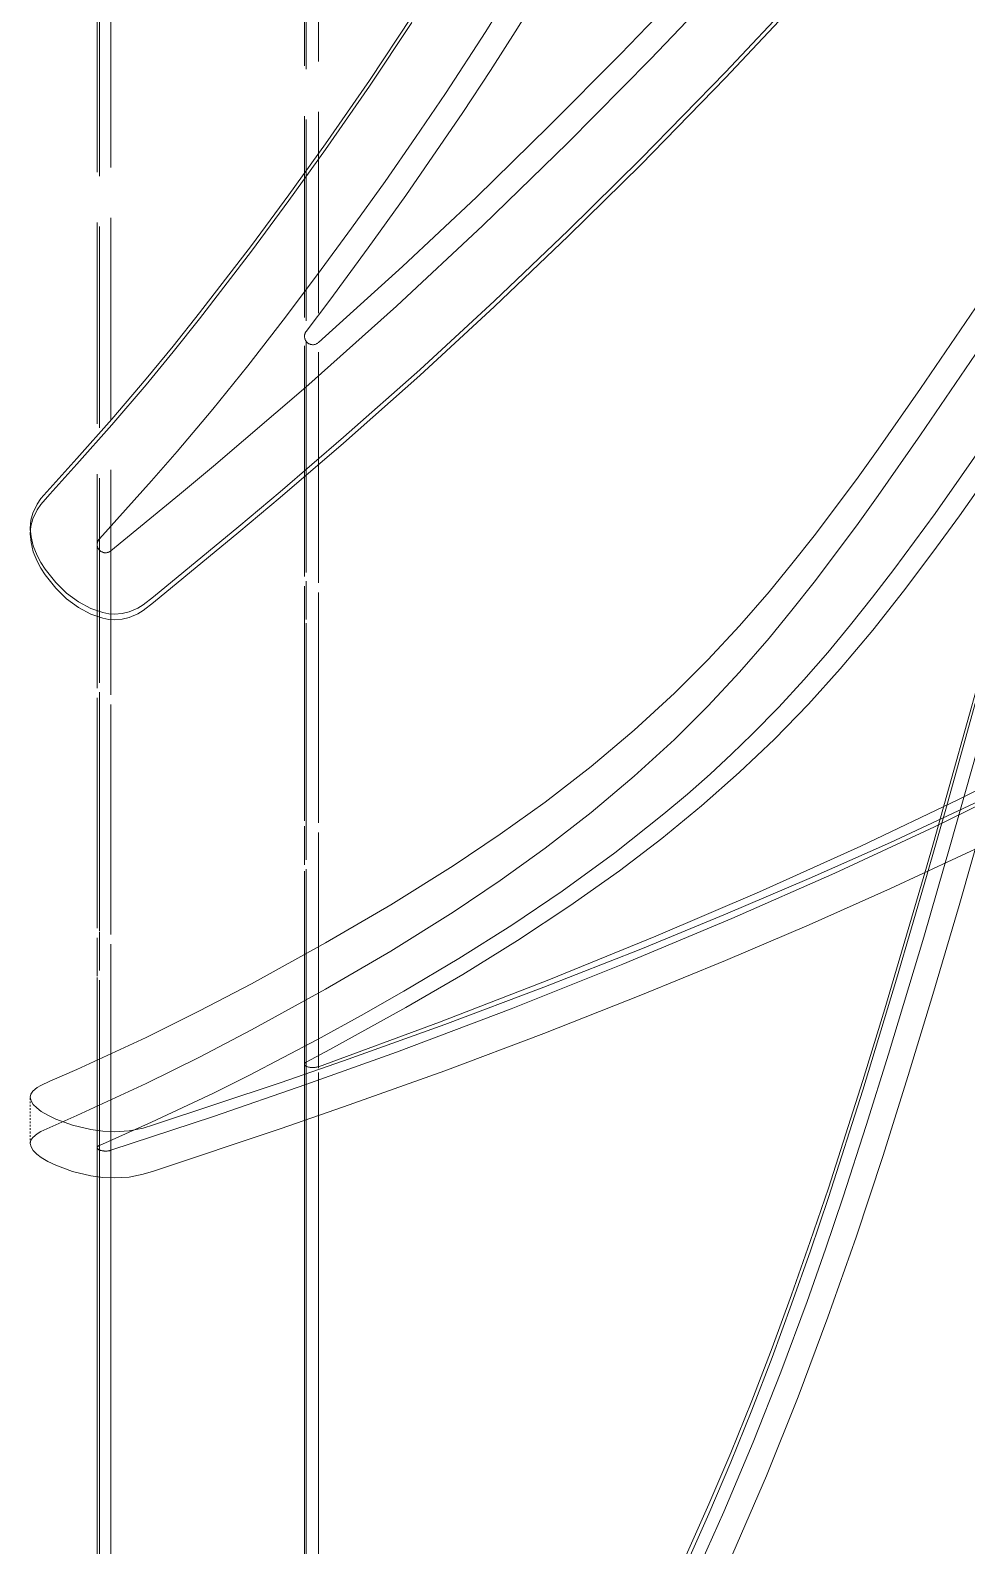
# Model space of a CAD drawing. Header units: millimetres. Extents: x 2913 to 35025, y 2470 to 25178.
# Drawn here: x 14481.9 to 14537.7, y 11831.8 to 11922.1 of the extents above; entities that cross this region are included whole.
import ezdxf

# ---------------------------------------------------------------- set-up
doc = ezdxf.new("R2010")
doc.units = ezdxf.units.MM
doc.linetypes.add('DASHED', pattern=[15, 12, -3])

# ---------------------------------------------------------------- blocks, each defined once
blk = doc.blocks.new('A$C637D7238')
at = {"color": 7, "linetype": 'DASHED', "lineweight": 13}
for p, q in [((86.196, 422.792), (86.196, 1235.081)), ((86.326, 422.557), (86.326, 1234.882)), ((87.013, 423.062), (87.013, 1235.311)), ((98.555, 414.134), (98.555, 1227.659)), ((98.657, 413.926), (98.657, 1227.48)), ((99.388, 414.391), (99.388, 1227.881)), ((98.555, 146.628), (98.555, 1074.635)), ((98.657, 146.716), (98.657, 1074.756)), ((99.388, 146.519), (99.388, 1074.486)), ((86.196, 143.06), (86.196, 1069.658)), ((86.326, 143.155), (86.326, 1069.792)), ((87.013, 142.952), (87.013, 1069.504))]:
    blk.add_line(p, q, dxfattribs=at)
at = {"color": 7, "linetype": 'DASHED', "lineweight": 13, "ltscale": 0.190803}
blk.add_line((98.555, 1003.524), (98.555, 1118.006), dxfattribs=at)
at = {"color": 7, "linetype": 'DASHED', "lineweight": 13, "ltscale": 0.19081}
blk.add_line((98.657, 1003.82), (98.657, 1118.306), dxfattribs=at)
at = {"color": 7, "linetype": 'DASHED', "lineweight": 13, "ltscale": 0.190795}
blk.add_line((99.388, 1003.158), (99.388, 1117.635), dxfattribs=at)
at = {"color": 7, "linetype": 'DASHED', "lineweight": 13, "ltscale": 0.00056572}
blk.add_line((82.206, 1106.245), (82.206, 1106.585), dxfattribs=at)
at = {"color": 7, "linetype": 'DASHED', "lineweight": 13, "ltscale": 0.190514}
blk.add_line((86.196, 991.298), (86.196, 1105.607), dxfattribs=at)
at = {"color": 7, "linetype": 'DASHED', "lineweight": 13, "ltscale": 0.190522}
blk.add_line((86.326, 991.627), (86.326, 1105.94), dxfattribs=at)
at = {"color": 7, "linetype": 'DASHED', "lineweight": 13, "ltscale": 0.190504}
blk.add_line((87.013, 990.92), (87.013, 1105.223), dxfattribs=at)
at = {"color": 7, "linetype": 'DASHED', "lineweight": 13, "ltscale": 0.004585}
blk.add_line((82.206, 1069.915), (82.206, 1072.666), dxfattribs=at)
at = {"color": 7, "linetype": 'DASHED', "lineweight": 13}
for points in [[(104.964, 1137.058), (102.43, 1133.249), (99.818, 1129.489), (97.628, 1126.443), (95.394, 1123.427), (92.301, 1119.399), (90.72, 1117.419), (89.112, 1115.466), (87.068, 1113.079), (84.972, 1110.721), (83.364, 1108.95)], [(104.964, 1136.719), (102.43, 1132.91), (99.818, 1129.149), (97.628, 1126.104), (95.394, 1123.088), (92.301, 1119.06), (90.72, 1117.08), (89.112, 1115.127), (87.068, 1112.739), (84.972, 1110.382), (83.364, 1108.611)], [(111.684, 1139.906), (109.359, 1136.171), (106.956, 1132.485), (105.175, 1129.852), (103.358, 1127.243), (101.366, 1124.458), (99.338, 1121.698), (97.276, 1118.963), (95.174, 1116.26), (93.093, 1113.677), (90.959, 1111.138), (89.434, 1109.389), (86.326, 1105.94)], [(87.013, 1105.223), (91.098, 1108.574), (93.128, 1110.264), (98.632, 1114.977), (104.035, 1119.805), (109.185, 1124.607), (114.235, 1129.512), (119.187, 1134.516), (124.04, 1139.616)], [(89.552, 1102.49), (94.633, 1106.668), (97.111, 1108.749), (100.882, 1111.991), (105.424, 1116.022), (109.89, 1120.13), (114.282, 1124.315), (118.604, 1128.577), (123.665, 1133.756), (128.641, 1139.051)], [(89.552, 1102.151), (94.633, 1106.329), (97.111, 1108.409), (100.882, 1111.651), (105.424, 1115.682), (109.89, 1119.79), (114.282, 1123.976), (118.604, 1128.237), (123.665, 1133.416), (128.641, 1138.712)], [(121.32, 1045.375), (122.672, 1048.409), (123.977, 1051.485), (125.226, 1054.579), (126.438, 1057.73), (127.602, 1060.9), (128.717, 1064.071), (129.794, 1067.255), (131.852, 1073.659), (133.165, 1077.939), (135.649, 1086.379), (136.066, 1087.833), (139.147, 1098.833), (142.678, 1111.707), (148.738, 1133.63), (154.927, 1155.835)], [(121.321, 1044.81), (122.673, 1047.844), (123.978, 1050.92), (125.227, 1054.014), (126.439, 1057.166), (127.603, 1060.336), (128.718, 1063.507), (129.795, 1066.692), (131.853, 1073.096), (133.862, 1079.7), (135.65, 1085.817), (136.832, 1089.962), (139.148, 1098.27), (142.483, 1110.428), (155.004, 1155.548)], [(121.872, 1044.188), (123.564, 1047.961), (125.31, 1052.105), (126.958, 1056.285), (128.521, 1060.504), (129.615, 1063.612), (130.673, 1066.735), (132.053, 1070.974), (133.384, 1075.231), (135.476, 1082.2), (137.074, 1087.724), (138.637, 1093.26), (141.545, 1103.782), (146.769, 1122.832), (151.718, 1140.554)], [(99.388, 1117.635), (104.397, 1122.168), (108.803, 1126.309), (113.135, 1130.527), (117.395, 1134.819), (121.582, 1139.182), (125.696, 1143.614), (129.734, 1148.113), (133.691, 1152.681), (137.56, 1157.318), (141.813, 1162.638), (145.956, 1168.052), (150.007, 1173.567), (153.992, 1179.183), (156.721, 1183.128), (159.43, 1187.119), (162.109, 1191.15), (164.749, 1195.214), (167.557, 1199.66), (170.285, 1204.129), (172.919, 1208.61), (175.461, 1213.109)], [(139.467, 1121.011), (135.291, 1114.892), (132.76, 1111.278), (131.461, 1109.476), (128.941, 1106.115), (127.624, 1104.443), (126.259, 1102.781), (124.495, 1100.749), (122.614, 1098.727), (120.613, 1096.737), (118.216, 1094.544), (115.647, 1092.382), (112.904, 1090.256), (110.23, 1088.335), (107.412, 1086.446), (103.707, 1084.131), (99.818, 1081.859), (95.394, 1079.426), (92.301, 1077.809), (89.112, 1076.231), (84.972, 1074.326), (83.364, 1073.615)], [(139.467, 1118.26), (135.291, 1112.141), (132.76, 1108.527), (131.461, 1106.725), (128.941, 1103.364), (127.624, 1101.692), (126.259, 1100.03), (124.495, 1097.998), (122.614, 1095.976), (120.613, 1093.986), (118.216, 1091.793), (115.647, 1089.632), (112.904, 1087.505), (110.23, 1085.584), (107.412, 1083.695), (103.707, 1081.38), (99.818, 1079.108), (95.394, 1076.675), (92.301, 1075.058), (89.112, 1073.48), (84.972, 1071.575), (83.364, 1070.864)], [(140.82, 1114.157), (137.737, 1109.688), (136.155, 1107.458), (133.7, 1104.121), (132.431, 1102.466), (131.119, 1100.815), (129.755, 1099.172), (128.33, 1097.537), (126.834, 1095.912), (125.258, 1094.3), (124.026, 1093.106), (122.744, 1091.921), (121.394, 1090.728), (119.992, 1089.545), (117.058, 1087.224), (113.923, 1084.945), (110.918, 1082.924), (107.765, 1080.938), (104.48, 1078.986), (101.939, 1077.543), (99.338, 1076.117), (95.24, 1073.968), (93.126, 1072.914), (89.434, 1071.177), (86.326, 1069.792)], [(89.552, 1071.022), (97.111, 1073.534), (100.882, 1074.836), (106.921, 1077), (112.826, 1079.219), (118.604, 1081.493), (123.665, 1083.572), (128.641, 1085.698), (133.494, 1087.854), (139.394, 1090.603)], [(117.333, 1146.715), (115.381, 1143.225), (113.356, 1139.778), (111.26, 1136.374), (109.646, 1133.849), (107.996, 1131.347), (104.602, 1126.409), (102.355, 1123.273), (100.065, 1120.169), (98.657, 1118.306)], [(87.013, 1069.504), (93.128, 1071.528), (98.632, 1073.42), (104.035, 1075.358), (110.879, 1077.937), (117.547, 1080.588), (124.04, 1083.309), (130.174, 1086.013), (136.126, 1088.78), (141.879, 1091.612)], [(89.552, 1068.271), (97.111, 1070.783), (100.882, 1072.085), (106.921, 1074.249), (112.826, 1076.468), (118.604, 1078.742), (123.665, 1080.821), (128.641, 1082.946), (133.494, 1085.103), (139.394, 1087.852)], [(144.992, 1118.003), (140.674, 1111.676), (137.615, 1107.317), (136.029, 1105.143)], [(99.388, 1074.486), (106.609, 1077.133), (113.135, 1079.661), (119.498, 1082.256), (125.696, 1084.914), (131.723, 1087.633), (137.56, 1090.415), (141.813, 1092.55), (145.956, 1094.724), (150.007, 1096.937), (153.992, 1099.192), (159.43, 1102.377), (164.749, 1105.626), (167.557, 1107.411), (170.285, 1109.205), (172.919, 1111.003), (175.461, 1112.809)], [(136.029, 1078.794), (137.587, 1084.088), (139.107, 1089.395), (140.598, 1094.711), (143.24, 1104.295), (144.992, 1110.695)], [(82.206, 1106.585), (82.245, 1107.046), (82.358, 1107.478), (82.613, 1108.009), (82.837, 1108.337), (83.364, 1108.95)], [(82.206, 1106.245), (82.245, 1106.706), (82.358, 1107.139), (82.613, 1107.67), (82.837, 1107.997), (83.364, 1108.611)], [(89.552, 1102.49), (88.937, 1102.018), (88.612, 1101.817), (88.093, 1101.59), (87.676, 1101.49), (87.235, 1101.459), (86.891, 1101.482), (86.537, 1101.546), (85.81, 1101.793), (85.079, 1102.189), (84.372, 1102.713), (83.72, 1103.339), (83.091, 1104.126), (82.83, 1104.54), (82.61, 1104.958), (82.387, 1105.515), (82.252, 1106.061), (82.206, 1106.585)], [(89.552, 1102.151), (88.937, 1101.678), (88.612, 1101.478), (88.093, 1101.25), (87.676, 1101.151), (87.235, 1101.119), (86.891, 1101.143), (86.537, 1101.207), (85.81, 1101.454), (85.079, 1101.849), (84.372, 1102.373), (83.72, 1102.999), (83.091, 1103.787), (82.83, 1104.2), (82.61, 1104.619), (82.387, 1105.176), (82.252, 1105.721), (82.206, 1106.245)], [(136.029, 1105.143), (134.273, 1102.815), (132.436, 1100.495), (130.493, 1098.186), (128.603, 1096.09), (126.583, 1094.01), (124.48, 1092.01), (122.237, 1090.033), (119.854, 1088.082), (117.333, 1086.159)], [(117.333, 1086.159), (114.378, 1084.064), (111.26, 1082.008), (107.996, 1079.99), (104.602, 1078.008), (100.065, 1075.504), (98.657, 1074.756)], [(117.333, 1031.889), (119.712, 1036.354), (121.968, 1040.883), (124.1, 1045.471), (126.109, 1050.115), (127.996, 1054.812), (129.769, 1059.552), (131.444, 1064.326), (133.035, 1069.128), (134.558, 1073.953), (136.029, 1078.794)], [(82.206, 1072.666), (82.245, 1072.851), (82.358, 1073.024), (82.613, 1073.237), (82.837, 1073.369), (83.364, 1073.615)], [(89.552, 1071.022), (88.937, 1070.833), (88.093, 1070.661), (87.235, 1070.608), (86.537, 1070.643), (85.81, 1070.742), (84.721, 1071.001), (83.72, 1071.363), (83.252, 1071.589), (82.856, 1071.826), (82.588, 1072.031), (82.387, 1072.236), (82.252, 1072.455), (82.206, 1072.666)], [(82.206, 1069.915), (82.245, 1070.1), (82.358, 1070.273), (82.613, 1070.486), (82.837, 1070.618), (83.364, 1070.864)], [(89.552, 1068.271), (88.937, 1068.081), (88.093, 1067.91), (87.235, 1067.857), (86.537, 1067.892), (85.81, 1067.991), (84.721, 1068.249), (83.72, 1068.612), (83.252, 1068.838), (82.856, 1069.075), (82.588, 1069.281), (82.387, 1069.485), (82.252, 1069.704), (82.206, 1069.915)]]:
    blk.add_lwpolyline(points, dxfattribs=at)
for centre, ratio, start_param, end_param in [((99.055, 1118.006), 0.99358, 2.493089, 3.141556), ((99.055, 1118.006), 0.99358, 3.141556, 5.441077), ((86.696, 1105.607), 0.99358, 2.404706, 3.14161), ((86.696, 1105.607), 0.99358, 3.14161, 5.399828), ((99.055, 1074.635), 0.398819, 2.493089, 3.141556), ((99.055, 1074.635), 0.398819, 3.141556, 5.441077), ((86.696, 1069.658), 0.398819, 2.404706, 3.14161), ((86.696, 1069.658), 0.398819, 3.14161, 5.399828)]:
    blk.add_ellipse(centre, major_axis=(0.5, 0), ratio=ratio, start_param=start_param, end_param=end_param, dxfattribs=at)
blk = doc.blocks.new('CT1')
at = {"color": 7}
blk.add_blockref('A$C637D7238', (873182.61, 212768.352), dxfattribs=at)
blk = doc.blocks.new('1')
at = {"lineweight": 5}
blk.add_blockref('CT1', (-858782.955, -201982.471), dxfattribs=at)

msp = doc.modelspace()

# ---------------------------------------------------------------- block references
msp.add_blockref('1', (0, 0))

doc.saveas('drawing.dxf')
